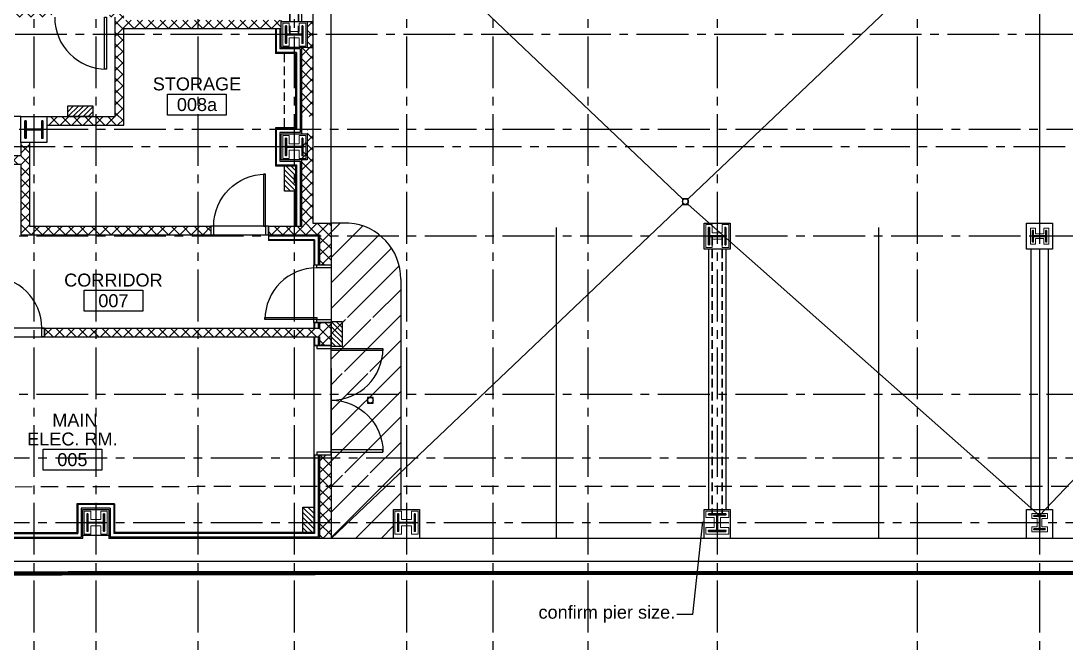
# Model space of a CAD drawing. Header units: inches. Extents: x -3719 to 348, y -844 to 2341.
# Drawn here: x -3064 to -2338, y -89 to 348 of the extents above; entities that cross this region are included whole.
import ezdxf
from ezdxf.enums import TextEntityAlignment as Align

# ---------------------------------------------------------------- set-up
doc = ezdxf.new("R2010")
doc.units = ezdxf.units.IN
doc.header["$LTSCALE"] = 48
doc.header["$MEASUREMENT"] = 0
for name, pattern in [('CENTER2', [1.125, 0.75, -0.125, 0.125, -0.125]), ('HIDDEN', [0.375, 0.25, -0.125]), ('HIDDEN2', [0.1875, 0.125, -0.0625]), ('PHANTOM2', [1.25, 0.625, -0.125, 0.125, -0.125, 0.125, -0.125])]:
    doc.linetypes.add(name, pattern=pattern)
doc.layers.get('Defpoints').update_dxf_attribs({"color": 153})
for name, color, linetype, lineweight in [('A-Detl-Hatch', 1, 'Continuous', 18), ('S-Detl-Hatch', 1, 'Continuous', 18), ('S-Detl-Wide', 3, 'Continuous', 35)]:
    doc.layers.add(name, color=color, linetype=linetype, lineweight=lineweight)
for name, color, linetype in [('A-Door', 6, 'Continuous'), ('A-Door-Head', 8, 'Continuous'), ('A-Flor-Pfix', 4, 'Continuous'), ('A-Flor-Soffit', 6, 'HIDDEN2'), ('A-Flor-Spcl', 5, 'Continuous'), ('A-Grid(3-32)', 8, 'CENTER2'), ('A-Site-Parking', 6, 'Continuous'), ('A-Site-Pave', 8, 'Continuous'), ('A-Site-Property', 3, 'PHANTOM2'), ('A-Site-Setback', 5, 'HIDDEN'), ('A-Tag-Rm(3-32)', 2, 'Continuous'), ('A-Wall-Full', 3, 'Continuous'), ('A-Wall-Hatch', 15, 'Continuous'), ('S-Foundation', 3, 'Continuous'), ('S-Structural Concrete', 4, 'Continuous'), ('S-Wall-CMU', 2, 'Continuous'), ('S-Wall-Hatch', 8, 'Continuous')]:
    doc.layers.add(name, color=color, linetype=linetype)
doc.styles.add('G1DIM', font='arial.ttf')
doc.styles.get("Standard").update_dxf_attribs({"font": 'arial.ttf'})
pattern_1 = [(45, (-4015.500603321736, -10042.007198477), (-3.97747564417433, 3.97747564417433), []), (135, (-4015.500603321736, -10042.007198477), (-3.97747564417433, -3.97747564417433), [])]

# ---------------------------------------------------------------- blocks, each defined once
blk = doc.blocks.new('Rm Tag')
blk.add_lwpolyline([(-0.2123981095694489, 0.07589473110726885), (0.2123981095694489, 0.07589473110726885), (0.2123981095694489, -0.07589473110715517), (-0.2123981095694489, -0.07589473110715517)], close=True)
for p in [(0, 0.2858456260896673), (0, 0.1492807692377482), (0, 0)]:
    blk.add_attdef('XXX', text='', height=0.09375).set_placement(p, align=Align.MIDDLE_CENTER)
blk = doc.blocks.new('GARAGE FLOOR SLOPE')
at = {"layer": 'A-Flor-Pfix'}
blk.add_lwpolyline([(1095.813437514774, 1069.257198477001), (1095.813437514774, 1065.257198477001), (1099.813437514774, 1065.257198477001), (1099.813437514774, 1069.257198477001)], close=True, dxfattribs=at)
blk.add_circle((1097.813437514774, 1067.257198477001), 2, dxfattribs=at)
at = {"layer": 'A-Site-Pave'}
for p, q in [((1095.813437514774, 1069.257198477001), (851.6268750147731, 1301.257198477002)), ((851.6268750147683, 1052.257198477004), (851.6268750147731, 1301.257198477002)), ((1344.000000014778, 1301.257198477002), (1099.813437514774, 1069.257198477001)), ((1095.813437514774, 1065.257198477001), (851.6268750147719, 833.257198477002)), ((1099.813437514774, 1065.257198477001), (1344.000000014778, 849.2571984770032)), ((1548.000000014778, 1065.257198477001), (1344.000000014777, 849.257198477002))]:
    blk.add_line(p, q, dxfattribs=at)
blk = doc.blocks.new('*U10')
at = {"layer": 'A-Detl-Hatch'}
h = blk.add_hatch(dxfattribs=at)
h.set_pattern_fill('ANSI32', color=256, scale=6, style=0)
h.set_pattern_definition([(45, (0, -6.06), (-1.590990257669732, 1.590990257669732), []), (45, (1.06066017, -6.06), (-1.590990257669732, 1.590990257669732), [])])
edge = h.paths.add_edge_path()
edge.add_line((6, -12.12), (6, -11.515))
edge.add_line((6, -11.515), (0.7949999999999999, -11.515))
edge.add_arc((0.7949999999999998, -10.915), 0.6000000000000014, 180.0000000000002, 270, ccw=False)
edge.add_line((0.195, -10.915), (0.195, -1.205))
edge.add_arc((0.7949999999999998, -1.205), 0.5999999999999999, 90, 180, ccw=False)
edge.add_line((0.7949999999999999, -0.6050000000000004), (6, -0.6050000000000004))
edge.add_line((6, -0.6050000000000004), (6, 0))
edge.add_line((6, 0), (-6, 0))
edge.add_line((-6, 0), (-6, -0.6050000000000004))
edge.add_line((-6, -0.6050000000000004), (-0.7949999999999999, -0.6050000000000004))
edge.add_arc((-0.7949999999999998, -1.205), 0.5999999999999996, 0, 90, ccw=False)
edge.add_line((-0.195, -1.205), (-0.195, -10.915))
edge.add_arc((-0.7949999999999998, -10.915), 0.5999999999999999, 270, 359.99999999999983, ccw=False)
edge.add_line((-0.7949999999999999, -11.515), (-6, -11.515))
edge.add_line((-6, -11.515), (-6, -12.12))
edge.add_line((-6, -12.12), (6, -12.12))
at = {"color": 0, "linetype": 'ByBlock'}
blk.add_lwpolyline([(6, -12.12), (6, -11.515), (0.7949999999999999, -11.515, -0.414213562373095), (0.195, -10.915), (0.195, -1.205, -0.414213562373095), (0.7949999999999999, -0.6050000000000004), (6, -0.6050000000000004), (6, 0), (-6, 0), (-6, -0.6050000000000004), (-0.7949999999999999, -0.6050000000000004, -0.414213562373095), (-0.195, -1.205), (-0.195, -10.915, -0.414213562373095), (-0.7949999999999999, -11.515), (-6, -11.515), (-6, -12.12)], format="xyb", close=True, dxfattribs=at)
blk = doc.blocks.new('W12X65')
at = {"layer": 'S-Detl-Hatch'}
blk.add_lwpolyline([(13860.59476888933, -7310.277745052937), (13860.59476888933, -7305.672745052938), (13854.78976888933, -7305.672745052938), (13854.78976888933, -7298.762745052937), (13860.59476888933, -7298.762745052937), (13860.59476888933, -7294.157745052938), (13844.59476888933, -7294.157745052938), (13844.59476888933, -7298.762745052937), (13850.39976888933, -7298.762745052937), (13850.39976888933, -7305.672745052938), (13844.59476888933, -7305.672745052938), (13844.59476888933, -7310.277745052937)], close=True, dxfattribs=at)
at = {"layer": 'S-Detl-Wide'}
blk.add_blockref('*U10', (13852.59476888933, -7296.157745052938), dxfattribs=at)
blk = doc.blocks.new('*U9')
at = {"layer": 'A-Detl-Hatch'}
h = blk.add_hatch(dxfattribs=at)
h.set_pattern_fill('ANSI32', color=256, scale=6, style=0)
h.set_pattern_definition([(45, (0, -4.865), (-1.590990257669732, 1.590990257669732), []), (45, (1.06066017, -4.865), (-1.590990257669732, 1.590990257669732), [])])
edge = h.paths.add_edge_path()
edge.add_line((3.98, -9.73), (3.98, -9.295000000000002))
edge.add_line((3.98, -9.295000000000002), (0.645, -9.295000000000002))
edge.add_arc((0.645, -8.795000000000002), 0.5, 180, 270, ccw=False)
edge.add_line((0.145, -8.795000000000002), (0.145, -0.9349999999999996))
edge.add_arc((0.645, -0.9349999999999996), 0.5, 90, 180, ccw=False)
edge.add_line((0.645, -0.4349999999999996), (3.98, -0.4349999999999996))
edge.add_line((3.98, -0.4349999999999996), (3.98, 0))
edge.add_line((3.98, 0), (-3.98, 0))
edge.add_line((-3.98, 0), (-3.98, -0.4349999999999996))
edge.add_line((-3.98, -0.4349999999999996), (-0.645, -0.4349999999999996))
edge.add_arc((-0.645, -0.9349999999999996), 0.5, 0, 90, ccw=False)
edge.add_line((-0.145, -0.9349999999999996), (-0.145, -8.795000000000002))
edge.add_arc((-0.645, -8.795000000000002), 0.5, -90, 0, ccw=False)
edge.add_line((-0.645, -9.295000000000002), (-3.98, -9.295000000000002))
edge.add_line((-3.98, -9.295000000000002), (-3.98, -9.73))
edge.add_line((-3.98, -9.73), (3.98, -9.73))
at = {"color": 0, "linetype": 'ByBlock'}
blk.add_lwpolyline([(3.98, -9.73), (3.98, -9.295000000000002), (0.645, -9.295000000000002, -0.414213562373095), (0.145, -8.795000000000002), (0.145, -0.9349999999999996, -0.414213562373095), (0.645, -0.4349999999999996), (3.98, -0.4349999999999996), (3.98, 0), (-3.98, 0), (-3.98, -0.4349999999999996), (-0.645, -0.4349999999999996, -0.414213562373095), (-0.145, -0.9349999999999996), (-0.145, -8.795000000000002, -0.414213562373095), (-0.645, -9.295000000000002), (-3.98, -9.295000000000002), (-3.98, -9.73)], format="xyb", close=True, dxfattribs=at)
blk = doc.blocks.new('W10X33')
at = {"layer": 'S-Detl-Hatch'}
blk.add_lwpolyline([(13773.28084524832, -7309.777745052937), (13773.28084524832, -7306.342745052938), (13769.44584524832, -7306.342745052938), (13769.44584524832, -7300.482745052938), (13773.28084524832, -7300.482745052938), (13773.28084524832, -7297.047745052938), (13762.32084524832, -7297.047745052938), (13762.32084524832, -7300.482745052938), (13766.15584524832, -7300.482745052938), (13766.15584524832, -7306.342745052938), (13762.32084524832, -7306.342745052938), (13762.32084524832, -7309.777745052937)], close=True, dxfattribs=at)
at = {"layer": 'S-Detl-Wide'}
blk.add_blockref('*U9', (13767.80084524832, -7298.547745052938), dxfattribs=at)
blk = doc.blocks.new('*U285')
at = {"layer": 'A-Detl-Hatch'}
h = blk.add_hatch(dxfattribs=at)
h.set_pattern_fill('ANSI32', color=256, scale=6, style=0)
h.set_pattern_definition([(45, (0, -6.265000000000001), (-1.590990257669732, 1.590990257669732), []), (45, (1.06066017, -6.265000000000001), (-1.590990257669732, 1.590990257669732), [])])
edge = h.paths.add_edge_path()
edge.add_line((6.0625, -12.53), (6.0625, -11.72))
edge.add_line((6.0625, -11.72), (0.8574999999999999, -11.72))
edge.add_arc((0.8574999999999998, -11.12), 0.5999999999999996, 180, 270, ccw=False)
edge.add_line((0.2575, -11.12), (0.2575, -1.41))
edge.add_arc((0.8574999999999998, -1.41), 0.5999999999999999, 90, 180, ccw=False)
edge.add_line((0.8574999999999999, -0.8100000000000005), (6.0625, -0.8100000000000005))
edge.add_line((6.0625, -0.8100000000000005), (6.0625, 0))
edge.add_line((6.0625, 0), (-6.0625, 0))
edge.add_line((-6.0625, 0), (-6.0625, -0.8100000000000005))
edge.add_line((-6.0625, -0.8100000000000005), (-0.8574999999999999, -0.8100000000000005))
edge.add_arc((-0.8574999999999998, -1.41), 0.5999999999999996, 0, 90, ccw=False)
edge.add_line((-0.2575, -1.41), (-0.2575, -11.12))
edge.add_arc((-0.8574999999999998, -11.12), 0.5999999999999999, -90, 0, ccw=False)
edge.add_line((-0.8574999999999999, -11.72), (-6.0625, -11.72))
edge.add_line((-6.0625, -11.72), (-6.0625, -12.53))
edge.add_line((-6.0625, -12.53), (6.0625, -12.53))
at = {"color": 0, "linetype": 'ByBlock'}
blk.add_lwpolyline([(6.0625, -12.53), (6.0625, -11.72), (0.8574999999999999, -11.72, -0.414213562373095), (0.2575, -11.12), (0.2575, -1.41, -0.414213562373095), (0.8574999999999999, -0.8100000000000005), (6.0625, -0.8100000000000005), (6.0625, 0), (-6.0625, 0), (-6.0625, -0.8100000000000005), (-0.8574999999999999, -0.8100000000000005, -0.414213562373095), (-0.2575, -1.41), (-0.2575, -11.12, -0.414213562373095), (-0.8574999999999999, -11.72), (-6.0625, -11.72), (-6.0625, -12.53)], format="xyb", close=True, dxfattribs=at)
blk = doc.blocks.new('LOWER LEVEL - STRUCTURAL GRID')
at = {"layer": 'A-Grid(3-32)'}
for p, q in [((-3370.500603306961, -7402.007197794599), (-3370.500603306961, -9409.767600574543)), ((-3327.500603306944, -7402.007197794599), (-3327.500603306944, -9409.767600574543)), ((-3256.500603306958, -7402.007197794599), (-3256.500603306958, -9409.767600574543)), ((-3189.500603306936, -7402.007197794599), (-3189.500603306936, -9409.767600574543)), ((-3111.500603306958, -7402.007197794599), (-3111.500603306958, -9409.767600574543)), ((-3051.500603306958, -7402.007197794599), (-3051.500603306958, -9409.767600574543)), ((-2985.500603306958, -7402.007197794599), (-2985.500603306958, -9409.767600574543)), ((-2895.500603306959, -7402.007197794599), (-2895.500603306959, -9409.767600574543)), ((-2756.500575012775, -7402.007197794599), (-2756.500575012775, -9409.767600574543)), ((-2671.500603306958, -7402.007197794599), (-2671.500603306958, -9409.767600574543)), ((-161.5609813987239, -8858.750000000002), (-3880.69040821612, -8858.750000000002)), ((-146.7507862931088, -8924.750000000002), (-3895.500603321735, -8924.750000000002)), ((-146.7507862931088, -8998.75), (-3895.500603321735, -8998.75)), ((-146.7507862931088, -9108.749999999998), (-3895.500603321736, -9108.749999999998)), ((-3895.500603321735, -9152.75), (-146.7507862931088, -9152.75)), ((-3895.500603321735, -9197.75), (-146.7507862931088, -9197.75))]:
    blk.add_line(p, q, dxfattribs=at)
blk.add_lwpolyline([(-169.6262173013083, -8936.750000000002), (-3872.625172313536, -8936.750000000002), (-3883.205470604953, -8956.836901552351), (-3895.500603321735, -8956.836901552351)], dxfattribs=at)
at = {"layer": 'S-Detl-Wide', "linetype": 'HIDDEN2'}
for p, q in [((-3192.500603306936, -8858.555), (-3192.500603306936, -8592.944999999989)), ((-3186.500603306936, -8858.555), (-3186.500603306936, -8592.944999999989)), ((-2899.000603306959, -8998.945000000002), (-2899.000603306959, -9191.689999999999)), ((-2892.000603306959, -8998.945000000002), (-2892.000603306959, -9191.689999999999))]:
    blk.add_line(p, q, dxfattribs=at)
at = {"layer": 'S-Structural Concrete'}
for points in [[(-3198.500603306934, -8849.750000000002), (-3180.500603306934, -8849.750000000002), (-3180.500603306934, -8867.750000000002), (-3198.500603306934, -8867.750000000002)], [(-3379.500603306959, -8915.750000000002), (-3361.500603306959, -8915.750000000002), (-3361.500603306959, -8933.750000000002), (-3379.500603306959, -8933.750000000002)], [(-3198.500603306934, -8927.750000000002), (-3180.500603306934, -8927.750000000002), (-3180.500603306934, -8945.750000000002), (-3198.500603306934, -8945.750000000002)], [(-2904.50060330696, -8989.75), (-2886.50060330696, -8989.75), (-2886.50060330696, -9007.75), (-2904.50060330696, -9007.75)], [(-2680.500603306958, -8989.75), (-2662.500603306958, -8989.75), (-2662.500603306958, -9007.75), (-2680.500603306958, -9007.75)], [(-3336.500603306945, -9188.75), (-3318.500603306945, -9188.75), (-3318.500603306945, -9206.75), (-3336.500603306945, -9206.75)], [(-3120.500603306959, -9188.75), (-3102.500603306959, -9188.75), (-3102.500603306959, -9208.75), (-3120.500603306959, -9208.750000000002)], [(-2904.50060330696, -9188.75), (-2886.50060330696, -9188.75), (-2886.500603306959, -9208.75), (-2904.500603306959, -9208.749999999998)], [(-2680.500603306959, -9188.75), (-2662.500603306959, -9188.75), (-2662.500603306959, -9208.750000000002), (-2680.500603306959, -9208.75)]]:
    blk.add_lwpolyline(points, close=True, dxfattribs=at)
at = {"rotation": 90}
for name, p in [('W12X65', (-10491.71834835987, -22711.34476888933)), ('W12X65', (-10491.71834835987, -22789.34476888933)), ('W12X65', (-10197.7183483599, -22851.34476888933)), ('W10X33', (-9974.913348359896, -22766.55084524832))]:
    blk.add_blockref(name, p, dxfattribs=at)
at = {"layer": 'S-Detl-Wide', "rotation": 270}
blk.add_blockref('*U285', (-3364.235603306961, -8924.750000000002), dxfattribs=at)
blk = doc.blocks.new('Door 36in')
blk.add_lwpolyline([(0, 36), (1.5, 36), (1.5, 0), (0, 0)], close=True)
blk.add_arc((0, 0), 36, 0, 90)
blk = doc.blocks.new('LOWER LEVEL - CORE & SHELL')
at = {"layer": 'S-Wall-Hatch'}
h = blk.add_hatch(dxfattribs=at)
h.set_pattern_fill('ANSI37', color=256, scale=45, style=0)
h.set_pattern_definition(pattern_1)
h.paths.add_polyline_path([(-3379.375603306961, -8799.749999999989), (-3387.000603306961, -8799.749999999989), (-3387.000603306961, -8819.749999999989), (-3379.375603306961, -8819.749999999989)])
h.paths.add_polyline_path([(-3379.375603306961, -8819.749999999989), (-3387.000603306961, -8819.749999999989), (-3387.000603306961, -8840.750000000002), (-3394.00060330696, -8840.750000000002), (-3394.00060330696, -8846.750000000002), (-3370.500603306961, -8846.750000000002), (-3370.500603306961, -8840.750000000002), (-3379.375603306961, -8840.750000000002)])
h.paths.add_polyline_path([(-3357.998728220625, -8840.750000000002), (-3370.500603306961, -8840.750000000002), (-3370.500603306961, -8846.750000000002), (-3357.998728220625, -8846.750000000002)])
h.paths.add_polyline_path([(-3431.000603306961, -8750.750000000002), (-3463.50060330696, -8750.750000000002), (-3463.50060330696, -8840.750000000002), (-3663.000603306961, -8840.750000000002), (-3663.000603306961, -8846.750000000002), (-3434.00060330696, -8846.750000000002), (-3434.00060330696, -8840.750000000002), (-3457.50060330696, -8840.750000000002), (-3457.50060330696, -8756.750000000002), (-3431.000603306961, -8756.750000000002)])
h.paths.add_polyline_path([(-3256.500603306958, -8848.750000000002), (-3307.998728220626, -8848.750000000002), (-3307.998728220626, -8840.750000000002), (-3317.998728220625, -8840.750000000002), (-3317.998728220625, -8846.750000000002), (-3313.998728220625, -8846.750000000002), (-3313.998728220626, -8915.750000000002), (-3327.500603306944, -8915.750000000002), (-3327.500603306944, -8921.750000000002), (-3307.998728220626, -8921.750000000002), (-3307.998728220626, -8854.750000000002), (-3256.500603306958, -8854.750000000002)])
h.paths.add_polyline_path([(-3198.500603306934, -8848.750000000002), (-3256.500603306958, -8848.750000000002), (-3256.500603306958, -8854.750000000002), (-3198.500603306934, -8854.750000000002)])
h = blk.add_hatch(dxfattribs=at)
h.set_pattern_fill('ANSI37', color=256, scale=45, style=0)
h.set_pattern_definition(pattern_1)
h.paths.add_polyline_path([(-3176.500603306939, -8849.750000000002), (-3180.500603306934, -8849.750000000002), (-3180.500603306934, -8858.750000000002), (-3176.500603306939, -8858.750000000002)])
h.paths.add_polyline_path([(-3176.500603306939, -8858.750000000002), (-3180.500603306934, -8858.750000000002), (-3180.500603306934, -8867.750000000002), (-3176.500603306939, -8867.750000000002)])
h = blk.add_hatch(dxfattribs=at)
h.set_pattern_fill('ANSI37', color=256, scale=45, style=0)
h.set_pattern_definition(pattern_1)
h.paths.add_polyline_path([(-3176.500603306939, -8867.750000000002), (-3180.500603306934, -8867.750000000002), (-3184.500603306935, -8867.750000000002), (-3184.500603306935, -8915.750000000002), (-3180.500603306934, -8915.750000000002), (-3176.50060330694, -8915.750000000002)])
h = blk.add_hatch(dxfattribs=at)
h.set_pattern_fill('ANSI37', color=256, scale=45, style=0)
h.set_pattern_definition(pattern_1)
h.paths.add_polyline_path([(-3327.500603306944, -8915.750000000002), (-3361.500603306959, -8915.750000000002), (-3361.500603306959, -8921.750000000002), (-3327.500603306944, -8921.750000000002)])
h = blk.add_hatch(dxfattribs=at)
h.set_pattern_fill('ANSI37', color=256, scale=45, style=0)
h.set_pattern_definition(pattern_1)
h.paths.add_polyline_path([(-3189.500603306936, -8991.75), (-3207.498728306959, -8991.75), (-3207.498728306959, -8997.75), (-3189.500603306936, -8997.75)])
h.paths.add_polyline_path([(-3163.873728306968, -8989.75), (-3176.500603306941, -8989.75), (-3176.50060330694, -8924.750000000002), (-3180.500603306934, -8924.750000000002), (-3180.500603306934, -8933.750000000002), (-3184.500603306935, -8933.750000000002), (-3184.500603306935, -8991.75), (-3189.500603306936, -8991.75), (-3189.500603306936, -8997.75), (-3171.873728306959, -8997.75), (-3171.873728306959, -8998.75), (-3163.873728306968, -8998.75)])
h.paths.add_polyline_path([(-3163.873728306968, -8998.75), (-3171.873728306959, -8998.75), (-3171.873728306959, -9018.750000000002), (-3163.873728306968, -9018.750000000002)])
h = blk.add_hatch(dxfattribs=at)
h.set_pattern_fill('ANSI37', color=256, scale=45, style=0)
h.set_pattern_definition(pattern_1)
h.paths.add_polyline_path([(-3373.500603306959, -8933.750000000002), (-3379.500603306959, -8933.750000000002), (-3379.500603306959, -8942.75), (-3397.000603306961, -8942.75), (-3397.000603306961, -8948.75), (-3379.500603306959, -8948.75), (-3379.500603306959, -8997.750000000002), (-3370.500603306961, -8997.750000000002), (-3370.500603306961, -8991.750000000002), (-3373.500603306959, -8991.750000000002)])
h.paths.add_polyline_path([(-3327.500603306944, -8991.75), (-3370.500603306961, -8991.750000000002), (-3370.500603306961, -8997.750000000002), (-3327.500603306944, -8997.75)])
h.paths.add_polyline_path([(-3256.500603306958, -8991.75), (-3327.500603306944, -8991.75), (-3327.500603306944, -8997.75), (-3256.500603306958, -8997.75)])
h.paths.add_polyline_path([(-3247.498728306961, -8991.75), (-3256.500603306958, -8991.75), (-3256.500603306958, -8997.75), (-3247.498728306961, -8997.75)])
h = blk.add_hatch(dxfattribs=at)
h.set_pattern_fill('ANSI37', color=256, scale=45, style=0)
h.set_pattern_definition(pattern_1)
h.paths.add_polyline_path([(-3327.500603306944, -9062.750000000002), (-3363.000603306961, -9062.750000000002), (-3363.000603306961, -9068.750000000002), (-3327.500603306944, -9068.750000000002)])
h.paths.add_polyline_path([(-3256.500603306958, -9062.750000000002), (-3327.500603306944, -9062.750000000002), (-3327.500603306944, -9068.750000000002), (-3256.500603306958, -9068.750000000002)])
h.paths.add_polyline_path([(-3189.500603306936, -9062.750000000002), (-3256.500603306958, -9062.750000000002), (-3256.500603306958, -9068.750000000002), (-3189.500603306936, -9068.750000000002)])
h.paths.add_polyline_path([(-3163.873728306964, -9058.750000000002), (-3171.873728306959, -9058.750000000002), (-3171.87372830696, -9062.750000000002), (-3189.500603306936, -9062.750000000002), (-3189.500603306936, -9068.750000000002), (-3171.87372830696, -9068.750000000002), (-3171.87372830696, -9074.750000000002), (-3163.873728306964, -9074.750000000002)])
h = blk.add_hatch(dxfattribs=at)
h.set_pattern_fill('ANSI37', color=256, scale=45, style=0)
h.set_pattern_definition(pattern_1)
h.paths.add_polyline_path([(-3163.873728306964, -9150.750000000002), (-3171.873728306961, -9150.750000000002), (-3171.873728306961, -9152.75), (-3163.873728306964, -9152.75)])
h.paths.add_polyline_path([(-3163.873728306964, -9152.75), (-3171.873728306961, -9152.75), (-3171.87372830696, -9172.750000000002), (-3163.873728306964, -9172.750000000002)])
h.paths.add_polyline_path([(-3163.873728306964, -9172.750000000002), (-3171.87372830696, -9172.750000000002), (-3171.87372830696, -9197.75), (-3163.873728306964, -9197.75)])
h.paths.add_polyline_path([(-3163.873728306964, -9197.75), (-3171.87372830696, -9197.75), (-3171.87372830696, -9208.750000000002), (-3163.873728306964, -9208.750000000002)])
at = {"layer": 'A-Door'}
for points in [[(-3245.498728306961, -8997.75), (-3245.49872830696, -8991.750000000004), (-3247.49872830696, -8991.750000000004), (-3247.498728306961, -8997.75)], [(-3207.498728306961, -8997.75), (-3207.49872830696, -8991.750000000004), (-3209.49872830696, -8991.750000000004), (-3209.498728306961, -8997.75)], [(-3173.873728306959, -9018.750000000002), (-3163.873728306964, -9018.750000000002), (-3163.873728306964, -9020.750000000002), (-3173.873728306959, -9020.750000000002)], [(-3173.873728306959, -9056.750000000002), (-3163.873728306964, -9056.750000000002), (-3163.873728306964, -9058.750000000002), (-3173.873728306959, -9058.750000000002)], [(-3365.000603306961, -9068.750000000002), (-3365.000603306961, -9062.750000000002), (-3363.000603306961, -9062.750000000002), (-3363.000603306961, -9068.750000000002)], [(-3163.87372830696, -9074.750000000002), (-3173.873728306959, -9074.750000000002), (-3173.873728306959, -9076.750000000002), (-3163.87372830696, -9076.750000000002)], [(-3163.87372830696, -9148.750000000004), (-3173.873728306961, -9148.750000000004), (-3173.873728306961, -9150.750000000004), (-3163.87372830696, -9150.750000000004)]]:
    blk.add_lwpolyline(points, close=True, dxfattribs=at)
at = {"layer": 'A-Door-Head'}
for points in [[(-3247.498728306961, -8997.75), (-3207.498728306959, -8997.75), (-3207.498728306959, -8991.75), (-3247.498728306961, -8991.75)], [(-3175.998728306961, -9018.750000000002), (-3163.873728306964, -9018.750000000002), (-3163.873728306964, -9058.750000000002), (-3175.998728306961, -9058.750000000002)], [(-3403.000603306961, -9068.750000000002), (-3363.000603306961, -9068.750000000002), (-3363.000603306961, -9062.750000000002), (-3403.000603306961, -9062.750000000002)], [(-3163.873728306964, -9074.750000000002), (-3175.998728306961, -9074.750000000002), (-3175.998728306961, -9150.750000000002), (-3163.873728306964, -9150.750000000002)]]:
    blk.add_lwpolyline(points, close=True, dxfattribs=at)
at = {"layer": 'A-Flor-Pfix'}
blk.add_lwpolyline([(-3138.656522463512, -9110.750000000004), (-3138.656522463512, -9114.750000000004), (-3134.656522463512, -9114.750000000004), (-3134.656522463512, -9110.750000000004)], close=True, dxfattribs=at)
blk.add_circle((-3136.656522463512, -9112.750000000004), 2, dxfattribs=at)
at = {"layer": 'A-Wall-Full'}
for p, q in [((-3202.625603306934, -8854.750000000002), (-3202.625603306934, -8871.874999999973)), ((-3188.625603306937, -8871.874999999975), (-3202.625603306911, -8871.874999999973)), ((-3207.498728306961, -8997.75), (-3207.498728306961, -9001.874999999973)), ((-3175.998728306961, -9001.874999999976), (-3207.498728306961, -9001.874999999973)), ((-3175.998728306961, -9001.874999999976), (-3175.998728306961, -9018.750000000002)), ((-3175.998728306961, -9018.750000000002), (-3171.873728306959, -9018.750000000002)), ((-3175.998728306961, -9058.750000000002), (-3175.998728306961, -9062.750000000002)), ((-3175.998728306961, -9058.750000000002), (-3171.873728306959, -9058.750000000002)), ((-3175.998728306961, -9068.750000000004), (-3175.998728306961, -9074.750000000002)), ((-3175.998728306959, -9074.75), (-3171.873728306959, -9074.750000000002)), ((-3175.998728306961, -9150.750000000002), (-3175.99872830696, -9204.625000000018)), ((-3175.998728306961, -9150.750000000002), (-3171.873728306961, -9150.750000000004)), ((-3314.375603306969, -9184.625000000025), (-3340.625603306922, -9184.62500000003)), ((-3340.625603306922, -9184.62500000003), (-3340.62560330692, -9204.62500000003)), ((-3314.375603306969, -9184.625000000025), (-3314.37560330697, -9204.62500000003)), ((-3441.000603306964, -9204.625000000018), (-3340.62560330692, -9204.62500000001)), ((-3175.99872830696, -9204.625000000018), (-3314.37560330697, -9204.62500000003))]:
    blk.add_line(p, q, dxfattribs=at)
blk.add_lwpolyline([(-3188.625603306937, -8871.874999999975), (-3188.625603306937, -8923.625000000002), (-3202.625603306934, -8923.625000000002), (-3202.625603306934, -8949.875000000002), (-3188.625603306937, -8949.875000000002), (-3188.625603306937, -8991.75)], dxfattribs=at)
at = {"layer": 'A-Wall-Hatch'}
for p, q in [((-3202.000603306934, -8854.750000000002), (-3202.000603306934, -8871.249999999998)), ((-3199.500603306933, -8854.750000000002), (-3199.500603306933, -8868.750000000002)), ((-3185.500603306936, -8868.750000000002), (-3199.500603306933, -8868.750000000002)), ((-3188.000603306937, -8871.249999999998), (-3202.000603306934, -8871.249999999998)), ((-3172.87372830696, -8998.75), (-3207.498728306961, -8998.75)), ((-3172.87372830696, -8998.75), (-3172.873728306959, -9018.750000000002)), ((-3175.373728306961, -9001.249999999996), (-3207.498728306961, -9001.249999999996)), ((-3175.373728306961, -9001.249999999996), (-3175.373728306961, -9018.750000000002)), ((-3175.37372830696, -9058.750000000002), (-3175.373728306961, -9062.750000000002)), ((-3172.87372830696, -9058.750000000002), (-3172.873728306961, -9062.750000000002)), ((-3175.373728306961, -9068.750000000004), (-3175.373728306961, -9074.750000000002)), ((-3172.873728306961, -9068.750000000004), (-3172.873728306961, -9074.750000000002)), ((-3175.373728306961, -9150.750000000002), (-3175.373728306961, -9205.250000000005)), ((-3172.873728306961, -9150.750000000002), (-3172.87372830696, -9207.750000000002)), ((-3315.000603306949, -9185.250000000004), (-3340.000603306942, -9185.250000000004)), ((-3340.000603306942, -9185.250000000004), (-3340.000603306942, -9205.250000000005)), ((-3317.500603306945, -9187.75), (-3337.500603306945, -9187.75)), ((-3337.500603306945, -9187.75), (-3337.500603306945, -9207.750000000002)), ((-3317.500603306945, -9187.75), (-3317.500603306945, -9207.750000000002)), ((-3315.000603306949, -9185.250000000004), (-3315.000603306949, -9205.250000000005)), ((-3441.000603306964, -9205.250000000007), (-3340.000603306942, -9205.250000000005)), ((-3441.000603306964, -9207.750000000004), (-3337.500603306945, -9207.750000000002)), ((-3172.87372830696, -9207.750000000002), (-3317.500603306945, -9207.750000000002)), ((-3175.373728306961, -9205.250000000005), (-3315.000603306949, -9205.250000000005))]:
    blk.add_line(p, q, dxfattribs=at)
for points in [[(-3185.500603306936, -8868.750000000002), (-3185.500603306936, -8926.750000000002), (-3199.500603306934, -8926.750000000002), (-3199.500603306934, -8946.750000000002), (-3185.500603306936, -8946.750000000002), (-3185.500603306937, -8991.75)], [(-3188.000603306937, -8871.249999999998), (-3188.000603306937, -8924.250000000002), (-3202.000603306934, -8924.250000000002), (-3202.000603306934, -8949.250000000002), (-3188.000603306937, -8949.250000000002), (-3188.000603306937, -8991.75)]]:
    blk.add_lwpolyline(points, dxfattribs=at)
at = {"layer": 'S-Foundation'}
for p, q in [((-3336.500603306945, -9208.750000000002), (-3336.500603306945, -9188.75)), ((-3336.500603306945, -9188.75), (-3318.500603306945, -9188.75)), ((-3318.500603306945, -9188.75), (-3318.500603306945, -9208.750000000002)), ((-3336.500603306945, -9208.750000000002), (-3651.000603306961, -9208.750000000002)), ((-3120.500603306959, -9208.750000000002), (-3318.500603306945, -9208.750000000002)), ((-2904.500603306959, -9208.749999999998), (-3102.500603306959, -9208.75)), ((-2680.50060330696, -9208.75), (-2886.500603306959, -9208.750000000007)), ((-2456.500603306959, -9208.75), (-2662.50060330696, -9208.750000000002)), ((-300.0006033067984, -9224.750000000002), (-3679.000603306964, -9224.750000000002))]:
    blk.add_line(p, q, dxfattribs=at)
for points in [[(-3120.500603306959, -9208.75), (-3120.500603306959, -9188.75), (-3102.500603306959, -9188.75), (-3102.500603306959, -9208.75)], [(-2904.500603306959, -9208.75), (-2904.50060330696, -9188.75), (-2886.50060330696, -9188.75), (-2886.500603306959, -9208.75)], [(-2680.50060330696, -9208.75), (-2680.500603306959, -9188.75), (-2662.500603306959, -9188.75), (-2662.50060330696, -9208.75)]]:
    blk.add_lwpolyline(points, dxfattribs=at)
at = {"layer": 'S-Wall-CMU'}
for p, q in [((-3184.500603306935, -8601.749999999989), (-3184.500603306935, -8849.750000000002)), ((-3176.500603306934, -8605.749999999989), (-3176.500603306941, -8989.75)), ((-3313.998728220626, -8915.750000000002), (-3313.998728220625, -8846.750000000002)), ((-3198.500603306934, -8854.750000000002), (-3307.998728220626, -8854.750000000002)), ((-3307.998728220626, -8921.750000000002), (-3307.998728220626, -8854.750000000002)), ((-3198.500603306934, -8854.750000000002), (-3198.500603306934, -8848.750000000002)), ((-3180.500603306934, -8849.750000000002), (-3176.500603306939, -8849.750000000002)), ((-3184.500603306935, -8867.750000000002), (-3184.500603306935, -8927.750000000002)), ((-3180.500603306934, -8867.750000000002), (-3176.500603306939, -8867.750000000002)), ((-3361.500603306959, -8915.750000000002), (-3313.998728220626, -8915.750000000002)), ((-3361.500603306959, -8921.750000000002), (-3307.998728220626, -8921.750000000002)), ((-3184.500603306936, -8924.750000000002), (-3184.500603306936, -8927.750000000002)), ((-3379.500603306959, -8933.750000000002), (-3379.500603306959, -8942.75)), ((-3373.500603306959, -8933.750000000002), (-3373.500603306959, -8991.750000000002)), ((-3397.00060330696, -8942.75), (-3379.500603306959, -8942.75)), ((-3397.00060330696, -8948.75), (-3379.500603306959, -8948.75)), ((-3379.500603306959, -8948.75), (-3379.500603306959, -8997.750000000002)), ((-3184.500603306935, -8945.750000000002), (-3184.500603306935, -8991.75)), ((-3184.500603306936, -8945.750000000002), (-3184.500603306935, -8991.75)), ((-3373.500603306959, -8991.750000000002), (-3247.498728306959, -8991.75)), ((-3247.49872830696, -8991.750000000004), (-3247.498728306961, -8997.75)), ((-3207.498728306959, -8991.75), (-3184.500603306935, -8991.75)), ((-3207.49872830696, -8991.750000000004), (-3207.498728306961, -8997.75)), ((-3176.500603306941, -8989.75), (-3163.873728306968, -8989.75)), ((-3163.873728306968, -8989.75), (-3163.873728306968, -9018.750000000002)), ((-3379.500603306959, -8997.750000000002), (-3247.498728306961, -8997.75)), ((-3207.498728306961, -8997.75), (-3171.87372830696, -8997.75)), ((-3171.873728306959, -8997.75), (-3171.873728306959, -9018.750000000002)), ((-3171.873728306959, -9018.750000000002), (-3163.873728306964, -9018.750000000002)), ((-3363.000603306961, -9062.750000000002), (-3171.87372830696, -9062.750000000002)), ((-3363.000603306961, -9062.750000000002), (-3363.000603306961, -9068.750000000002)), ((-3171.873728306959, -9058.750000000002), (-3171.87372830696, -9062.750000000004)), ((-3171.87372830696, -9058.750000000002), (-3163.873728306964, -9058.750000000002)), ((-3163.873728306964, -9058.750000000002), (-3163.873728306964, -9074.750000000002)), ((-3363.000603306961, -9068.750000000002), (-3171.87372830696, -9068.750000000002)), ((-3171.87372830696, -9068.750000000004), (-3171.87372830696, -9074.750000000002)), ((-3171.87372830696, -9074.750000000002), (-3163.873728306964, -9074.750000000002)), ((-3171.873728306961, -9150.750000000004), (-3171.87372830696, -9208.750000000002)), ((-3171.873728306961, -9150.750000000004), (-3163.87372830696, -9150.750000000002)), ((-3163.873728306964, -9150.750000000002), (-3163.873728306964, -9208.750000000002))]:
    blk.add_line(p, q, dxfattribs=at)
at = {"rotation": 90}
for p in [(-10629.71834835988, -23050.34476888933), (-10413.7183483599, -23050.34476888933)]:
    blk.add_blockref('W12X65', p, dxfattribs=at)
for name, p in [('W12X65', (-16748.09537219629, -1895.532254947062)), ('W10X33', (-16439.30144855528, -1894.337254947062))]:
    blk.add_blockref(name, p)
at = {"layer": 'A-Door'}
for p, rotation in [((-3319.998728220625, -8846.750000000002), 180), ((-3173.873728306959, -9056.750000000002), 90), ((-3163.87372830696, -9076.750000000002), 270)]:
    blk.add_blockref('Door 36in', p, dxfattribs=dict(at, rotation=rotation))
at = {"layer": 'A-Door', "xscale": -1}
blk.add_blockref('Door 36in', (-3209.49872830696, -8991.750000000004), dxfattribs=at)
at = {"layer": 'A-Door'}
blk.add_blockref('Door 36in', (-3401.000603306961, -9062.750000000002), dxfattribs=at)
at = {"layer": 'A-Door', "xscale": -1, "rotation": 270}
blk.add_blockref('Door 36in', (-3163.87372830696, -9148.750000000004), dxfattribs=at)

msp = doc.modelspace()

# ---------------------------------------------------------------- hatches: boundary and pattern name
at = {"layer": 'A-Flor-Spcl'}
h = msp.add_hatch(dxfattribs=at)
h.set_pattern_fill('ANSI31', color=256, scale=20, angle=-180, style=0)
h.set_pattern_definition([(225, (-11239.58415270324, 2263.213135838196), (1.767766952966368, -1.767766952966369), [])])
h.paths.add_polyline_path([(-3013.946969707143, 282), (-3031.477141601786, 282), (-3031.477141601786, 289.5903090700522), (-3013.946969707143, 289.5903090700522)])
h = msp.add_hatch(dxfattribs=at)
h.set_pattern_fill('ANSI31', color=256, scale=20, angle=-90.00000000000001, style=0)
h.set_pattern_definition([(314.9999999999999, (-4854.315277425185, -7977.762182996101), (1.767766952966369, 1.767766952966368), [])])
h.paths.add_polyline_path([(-2873.102141586987, 247.8749999999982), (-2873.102141586987, 230.3448281053552), (-2880.692450657043, 230.3448281053552), (-2880.692450657043, 247.8749999999982)])
h = msp.add_hatch(dxfattribs=at)
h.set_pattern_fill('ANSI31', color=256, scale=20, angle=-270.0000000000001, style=0)
h.set_pattern_definition([(134.9999999999999, (-867.1371307488157, 8347.872097048774), (-1.76776695296637, -1.767766952966368), [])])
h.paths.add_polyline_path([(-2848.350266587014, 122.2349140526785), (-2848.350266587014, 139.7650859473215), (-2840.759957516958, 139.7650859473215), (-2840.759957516958, 122.2349140526785)])
h = msp.add_hatch(dxfattribs=at)
h.set_pattern_fill('ANSI31', color=256, scale=20, angle=-270.0000000000001, style=0)
h.set_pattern_definition([(134.9999999999999, (-886.8524398188679, 8218.762182996077), (-1.76776695296637, -1.767766952966368), [])])
h.paths.add_polyline_path([(-2868.065575657066, -6.87500000001819), (-2868.065575657066, 10.6551718946248), (-2860.475266587011, 10.6551718946248), (-2860.475266587011, -6.87500000001819)])
at = {"layer": 'A-Site-Parking'}
h = msp.add_hatch(dxfattribs=at)
h.set_pattern_fill('ANSI31', color=256, scale=100, style=0)
h.set_pattern_definition([(45.00000000000001, (-3700.000000014937, -844.2571984770038), (-8.838834764831843, 8.838834764831844), [])])
edge = h.paths.add_edge_path()
edge.add_line((-2836.000000000161, 208.0000000000005), (-2848.373125000169, 208.0000000000005))
edge.add_line((-2848.37312500017, 208.0000000000005), (-2848.37312500017, 199.0000000000005))
edge.add_line((-2848.37312500017, 199.0000000000005), (-2813.755995524203, 199.0000000000005))
edge.add_arc((-2838.665023108627, 169.4245940537244), 38.66735434560576, 49.89521325151754, 86.04793948886916)
edge = h.paths.add_edge_path()
edge.add_line((-2813.755995524203, 199.0000000000005), (-2848.37312500017, 199.0000000000005))
edge.add_line((-2848.37312500017, 199.0000000000005), (-2848.37312500017, 178.9999999999986))
edge.add_line((-2848.37312500017, 178.9999999999986), (-2848.37312500017, 176.9999999999986))
edge.add_arc((-2848.373125000166, 140.9999999999986), 35.99999999999989, 2.388015463268573, 90.00000000000563, ccw=False)
edge.add_line((-2812.40438857532, 142.4999999999986), (-2812.373125000166, 142.4999999999986))
edge.add_line((-2812.373125000166, 142.4999999999986), (-2812.373125000166, 140.9999999999986))
edge.add_line((-2812.373125000166, 140.9999999999986), (-2848.373125000169, 140.9999999999986))
edge.add_line((-2848.373125000169, 140.9999999999986), (-2848.373125000169, 138.9999999999986))
edge.add_line((-2848.373125000169, 138.9999999999986), (-2848.373125000166, 106.9999999999986))
edge.add_line((-2848.373125000166, 106.9999999999986), (-2848.373125000166, 104.9999999999986))
edge.add_line((-2848.373125000166, 104.9999999999986), (-2812.373125000162, 104.9999999999986))
edge.add_line((-2812.373125000162, 104.9999999999986), (-2812.373125000162, 103.4999999999986))
edge.add_line((-2812.373125000162, 103.4999999999986), (-2812.404388575317, 103.4999999999986))
edge.add_arc((-2848.373125000162, 104.9999999999986), 35.99999999999996, 333.61220003876366, 357.61198453673137, ccw=False)
edge.add_line((-2816.124094006966, 89.00000000000227), (-2800.000000000161, 89.00000000000227))
edge.add_line((-2800.000000000161, 89.00000000000227), (-2800.000000000161, 168.9999999999986))
edge.add_arc((-2838.665023108626, 169.4245940537244), 38.6673543456054, 359.370840425851, 409.8952132515174)
edge = h.paths.add_edge_path(flags=17)
edge.add_line((-2848.37312500017, 176.9999999999986), (-2848.373125000169, 142.4999999999986))
edge.add_line((-2848.373125000169, 142.4999999999986), (-2812.40438857532, 142.4999999999986))
edge.add_arc((-2848.373125000166, 140.9999999999986), 35.99999999999996, 2.388015463268595, 90.00000000000561)
edge = h.paths.add_edge_path(flags=17)
edge.add_line((-2812.404388575317, 103.4999999999986), (-2848.373125000162, 103.4999999999986))
edge.add_line((-2848.373125000162, 103.4999999999986), (-2848.373125000162, 89.00000000000227))
edge.add_line((-2848.373125000162, 89.00000000000227), (-2816.124094006967, 89.00000000000227))
edge.add_arc((-2848.373125000162, 104.9999999999986), 35.99999999999996, 333.6122000387637, 357.6119845367314)
edge = h.paths.add_edge_path(flags=17)
edge.add_line((-2816.124094006966, 89.00000000000227), (-2848.373125000162, 89.00000000000227))
edge.add_line((-2848.373125000162, 89.00000000000227), (-2848.373125000162, 68.99999999999864))
edge.add_arc((-2848.373125000162, 104.9999999999986), 36.00000000000011, 270.0000000000003, 333.6122000387634)
edge = h.paths.add_edge_path()
edge.add_line((-2800.000000000161, 89.00000000000227), (-2816.124094006966, 89.00000000000227))
edge.add_arc((-2848.373125000163, 104.9999999999968), 36.00000000000006, 270.0000000000016, 333.61220003876656, ccw=False)
edge.add_arc((-2848.373125000162, 32.99999999999682), 36.00000000000034, 19.471220634497286, 90.00000000000068, ccw=False)
edge.add_line((-2814.431999503209, 45.00000000000045), (-2800.000000000162, 45.00000000000045))
edge.add_line((-2800.000000000161, 45.00000000000045), (-2800.000000000161, 89.00000000000227))
edge = h.paths.add_edge_path()
edge.add_line((-2848.373125000162, 68.99999999999682), (-2848.373125000162, 45.00000000000045))
edge.add_line((-2848.373125000162, 45.00000000000045), (-2814.431999503208, 45.00000000000045))
edge.add_arc((-2848.373125000162, 32.99999999999682), 36.0000000000003, 19.47122063449724, 90.00000000000072)
edge = h.paths.add_edge_path(flags=17)
edge.add_line((-2814.431999503209, 45.00000000000045), (-2848.373125000162, 45.00000000000045))
edge.add_line((-2848.373125000162, 45.00000000000045), (-2848.373125000162, 34.49999999999682))
edge.add_line((-2848.373125000162, 34.49999999999682), (-2812.404388575316, 34.49999999999682))
edge.add_arc((-2848.373125000162, 32.99999999999773), 35.9999999999998, 2.388015463266979, 19.47122063449503)
edge = h.paths.add_edge_path()
edge.add_line((-2800.000000000161, 45.00000000000045), (-2814.431999503208, 45.00000000000045))
edge.add_arc((-2848.373125000162, 32.99999999999773), 35.99999999999981, 2.3880154632669814, 19.471220634495012, ccw=False)
edge.add_line((-2812.404388575317, 34.49999999999682), (-2812.373125000162, 34.49999999999682))
edge.add_line((-2812.373125000162, 34.49999999999682), (-2812.373125000162, 32.99999999999682))
edge.add_line((-2812.373125000162, 32.99999999999682), (-2848.373125000162, 32.99999999999682))
edge.add_line((-2848.373125000162, 32.99999999999682), (-2848.373125000162, 30.99999999999864))
edge.add_line((-2848.373125000162, 30.99999999999864), (-2848.373125000162, 24.99999999999864))
edge.add_line((-2848.373125000162, 24.99999999999864), (-2800.000000000162, 24.99999999999864))
edge.add_line((-2800.000000000161, 24.99999999999864), (-2800.000000000161, 45.00000000000045))
h.paths.add_polyline_path([(-2800.000000000161, 24.99999999999864), (-2848.373125000166, 24.99999999999864), (-2848.373125000166, 4.547473508864641e-13), (-2805.000000000161, 1.364242052659392e-12), (-2805.000000000161, 9.000000000000455), (-2800.000000000161, 8.999999999999545)])
h.paths.add_polyline_path([(-2805.000000000161, 1.364242052659392e-12), (-2848.373125000166, 4.547473508864641e-13), (-2848.373125000166, -11.00000000000136), (-2805.000000000161, -11.00000000000045)])

# ---------------------------------------------------------------- linework, layer by layer
at = {"layer": 'A-Flor-Soffit'}
for p, q in [((-2881.125000000139, 325.8750000000259), (-2881.125000000139, 274.1249999999986)), ((-3064.000000000161, 281.9999999999986), (-3125.500000000162, 281.9999999999977))]:
    msp.add_line(p, q, dxfattribs=at)
at = {"layer": 'A-Flor-Spcl'}
for points in [[(-3013.946969707143, 282), (-3031.477141601786, 282), (-3031.477141601786, 289.5903090700522), (-3013.946969707143, 289.5903090700522)], [(-2873.102141586987, 247.8749999999982), (-2873.102141586987, 230.3448281053552), (-2880.692450657043, 230.3448281053552), (-2880.692450657043, 247.8749999999982)], [(-2848.350266587014, 122.2349140526785), (-2848.350266587014, 139.7650859473215), (-2840.759957516958, 139.7650859473215), (-2840.759957516958, 122.2349140526785)], [(-2868.065575657066, -6.87500000001819), (-2868.065575657066, 10.6551718946248), (-2860.475266587011, 10.6551718946248), (-2860.475266587011, -6.87500000001819)]]:
    msp.add_lwpolyline(points, close=True, dxfattribs=at)
at = {"layer": 'A-Site-Parking'}
for p, q in [((-2836.000000000161, 208.0000000000005), (-2848.37312500017, 208.0000000000005)), ((-2692.000000000161, 204.9999999999986), (-2692.000000000161, -11.00000000000136)), ((-2468.000000000161, 204.9999999999986), (-2468.000000000161, -11.00000000000318)), ((-2586.000000000161, 190.0000000000005), (-2586.000000000161, 9.000000000000455)), ((-2574.000000000161, 190.0000000000005), (-2574.000000000161, 9.000000000000455)), ((-2362.000000000161, 190.0000000000005), (-2362.000000000161, 9.000000000000455)), ((-2350.000000000161, 190.0000000000005), (-2350.000000000161, 9.000000000000455)), ((-2848.37312500017, 178.9999999999986), (-2848.373125000169, 138.9999999999986)), ((-2800.000000000161, 168.9999999999986), (-2800.000000000161, 9.000000000000455)), ((-2848.373125000162, 106.9999999999986), (-2848.373125000162, 30.99999999999864))]:
    msp.add_line(p, q, dxfattribs=at)
msp.add_arc((-2838.665023108627, 169.4245940537244), 38.66735434560563, 359.3708404258415, 86.04793948884095, dxfattribs=at)
at = {"layer": 'A-Site-Pave'}
for p, q in [((-2356.00000000016, 456.9999999999986), (-2356.00000000016, 208.0000000000005)), ((-2356.00000000016, 190.0000000000005), (-2356.00000000016, 4.999999999998636))]:
    msp.add_line(p, q, dxfattribs=at)
at = {"layer": 'A-Site-Property', "const_width": 3}
msp.add_lwpolyline([(-2840.000000216889, -35.00000000000136, 0.0003908934087964007), (-2984.000000030312, -35.11257731913656, 0.001270415750458113), (-3452.000000000182, -37.03344903181915), (-3452.000000000153, 827.7361375113042), (-3452.000000000065, 1727.736137511261), (-48.24817206844455, 1093.302919281623, 0.002707367898723301), (99.99999996208498, 1066.500379399979), (99.99999999983993, -35.00000000000364), (-2840.000000000095, -35.00000000000136)], format="xyb", dxfattribs=at)
at = {"layer": 'A-Site-Setback'}
msp.add_lwpolyline([(-3368.00000000008, 1467.945725028941), (-92.22492997497466, 857.3663923002605, 0.002374074739772561), (39.9999999996071, 833.3697449992269), (39.99999999983993, 25), (-2900.000000000102, 24.99999999999864, 0.0006697911061953115), (-2984.093814405555, 24.88734933801561, 0.001041456845867606), (-3368.000000000182, 23.48743441145689), (-3368.000000000153, 827.7361375112987), (-3368.00000000008, 1467.945725028941)], format="xyb", dxfattribs=at)
at = {"layer": 'Defpoints'}
msp.add_lwpolyline([(-2590.249396693202, 0.6250000000004547), (-2597.249396693202, -63.74999999999955), (-2608.061896693202, -63.74999999999955)], dxfattribs=at)

# ---------------------------------------------------------------- block references
for name, p in [('LOWER LEVEL - STRUCTURAL GRID', (315.5006033067984, 9197.75)), ('GARAGE FLOOR SLOPE', (-3700.000000014937, -844.2571984770038))]:
    msp.add_blockref(name, p)
at = {"linetype": 'HIDDEN'}
msp.add_blockref('LOWER LEVEL - CORE & SHELL', (315.5006033067984, 9197.75), dxfattribs=at)
at = {"layer": 'A-Tag-Rm(3-32)'}
ref = msp.add_blockref('Rm Tag', (-2941.62089791214, 290.4041663382218), dxfattribs=dict(at, xscale=96, yscale=96, zscale=96))
ref.add_attrib('XXX', 'STORAGE', dxfattribs={"layer": '0', "height": 9}).set_placement((-2941.62089791214, 304.7351201850456), align=Align.MIDDLE_CENTER)
ref.add_attrib('XXX', '008a', dxfattribs={"layer": '0', "height": 9}).set_placement((-2941.62089791214, 290.4041663382218), align=Align.MIDDLE_CENTER)
ref = msp.add_blockref('Rm Tag', (-2999.704364036714, 154.1516058137054), dxfattribs=dict(at, xscale=96, yscale=96, zscale=96))
ref.add_attrib('XXX', 'CORRIDOR', dxfattribs={"layer": '0', "height": 9}).set_placement((-2999.704364036714, 168.4825596605292), align=Align.MIDDLE_CENTER)
ref.add_attrib('XXX', '007', dxfattribs={"layer": '0', "height": 9}).set_placement((-2999.704364036714, 154.1516058137054), align=Align.MIDDLE_CENTER)
ref = msp.add_blockref('Rm Tag', (-3028.224072682288, 43.74631989539512), dxfattribs=dict(at, xscale=96, yscale=96, zscale=96))
ref.add_attrib('XXX', ' MAIN', dxfattribs={"layer": '0', "height": 9}).set_placement((-3028.224072682288, 71.18750000000318), align=Align.MIDDLE_CENTER)
ref.add_attrib('XXX', 'ELEC. RM.', dxfattribs={"layer": '0', "height": 9}).set_placement((-3028.224072682288, 58.07727374221895), align=Align.MIDDLE_CENTER)
ref.add_attrib('XXX', '005', dxfattribs={"layer": '0', "height": 9}).set_placement((-3028.224072682288, 43.74631989539512), align=Align.MIDDLE_CENTER)

# ---------------------------------------------------------------- texts
at = {"layer": 'Defpoints', "insert": (-2704.249396693202, -57.72706343792515), "char_height": 9, "attachment_point": 1, "style": 'G1DIM'}
msp.add_mtext('confirm pier size.', dxfattribs=at)

doc.saveas('drawing.dxf')
